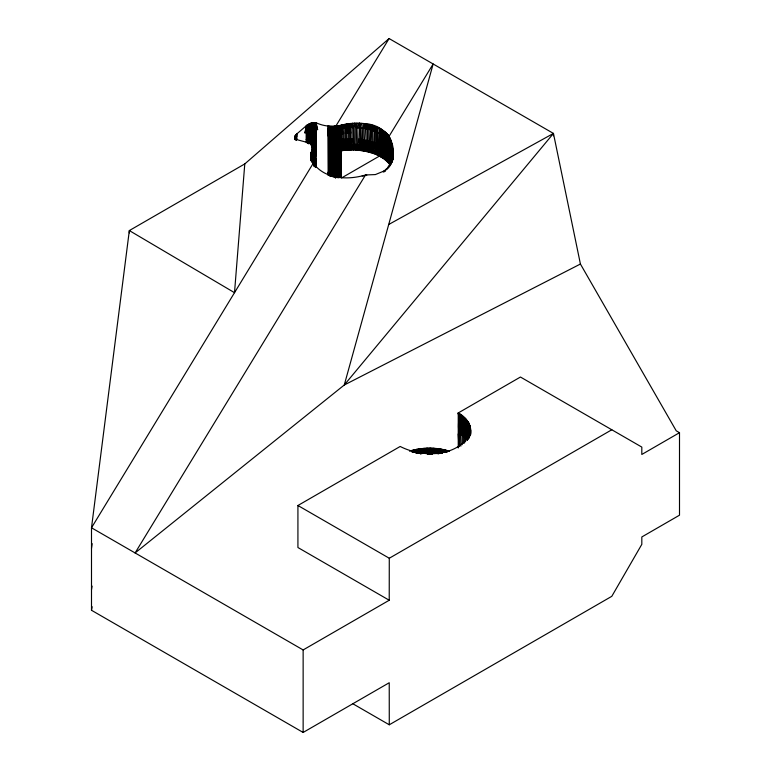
<?xml version="1.0" encoding="UTF-8"?>
<svg xmlns="http://www.w3.org/2000/svg" width="771" height="771" viewBox="0 0 771 771"><rect width="100%" height="100%" fill="white"/><g stroke="black" fill="none" stroke-linecap="round" stroke-linejoin="round"><path stroke-width="1.16" d="M306.665 142.625L307.176 125.018L311.648 122.984L316.177 122.811C323.859 126.309 332.031 127.022 340.117 125.451C348.222 123.341 356.713 122.493 365.03 123.717C381.549 124.314 395.484 138.115 392.931 155.096M310.886 158.103L310.886 156.792L310.925 158.614C309.364 153.381 316.63 144.871 308.506 142.789L296.816 139.628C293.674 139.05 294.724 135.147 296.816 133.923L307.176 125.018L307.716 126.299L306.925 126.878L306.174 131.263L306.174 142.182M307.947 142.905L309.499 133.325L310.193 132.998L310.915 129.499L310.915 123.196L310.906 144.707L315.657 122.695L317.633 129.779L316.177 122.811L315.715 167.076L316.177 125.548L315.108 126.116C314.529 122.416 309.769 125.153 307.716 126.299M312.39 162.055L312.4 148.87L312.39 157.323L312.4 150.981L312.4 153.092M312.544 162.565L312.631 147.724M312.66 163.693L312.66 147.184L312.544 156.648L312.64 148.967L311.879 144.852L312.024 147.059L312.149 145.266M312.66 151.28L312.66 149.227M328.725 175.451L328.725 126.165L327.868 130.26L328.725 137.373L332.686 137.778L332.156 132.072L330.624 126.377L329.651 137.556L327.868 125.972L328.147 175.287M329.178 131.86L328.292 128.873L327.868 134.549L328.725 137.373L328.725 126.165M329.641 175.827L329.651 126.299L329.178 129.046L330.614 137.691L331.636 126.386L332.686 129.191L332.156 129.22L331.636 126.386L331.626 176.443M330.605 176.164L330.624 126.377M329.651 126.299L331.636 137.758L332.156 129.22L332.686 132.053M336.021 152.513L336.696 151.714L342.642 150.567L342.758 147.753L340.763 141.604L341.428 139.108L338.064 127.36L338.748 125.663L338.7 177.609L338.035 177.629L338.064 125.74L337.38 127.417L339.423 134.665M341.322 177.34L341.418 143.763L340.753 144.861L336.021 145.237L336.696 142.009L336.011 140.389L336.696 138.77L336.011 137.961L336.696 135.532L340.098 135.214M389.596 166.652L389.201 136.091L433.157 63.983L344.271 385.008L135.098 552.952L365.502 174.978L375.4 174.574L384.093 170.979L387.601 167.876L390.772 163.009L392.458 157.708L392.94 152.456L392.931 154.952M352.945 703.817L389.278 724.788L611.808 596.311L641.819 544.336L641.819 536.963L679.502 515.192L679.502 432.695L676.234 430.806L580.418 264.029L553.443 133.431L389.095 38.55L244.783 163.915L129.335 230.568L91.498 527.778L303.138 649.943L389.23 600.243L389.278 558.243L611.808 429.765M392.815 159.857L392.815 155.116L392.612 160.117L392.67 156.426M470.532 434.352L470.532 429.746L470.493 434.815C472.315 425.525 466.233 416.986 458.244 412.948L520.454 377.029L641.819 447.093L641.809 454.466L679.502 432.695M553.443 135.821L553.443 133.431L388.709 224.496M307.407 143.464L307.725 124.661L308.284 125.933L306.675 135.677M308.227 143.223L308.284 124.333L308.863 125.606L307.157 135.127M307.677 141.43L309.508 130.068L309.518 123.726L309.47 143.502L310.173 143.175L310.202 123.447L310.193 129.75L308.853 130.424L307.137 142.018L306.685 125.374L304.998 132.92L306.174 131.263L306.675 132.226L306.174 128.526M341.293 143.358L341.418 141.44L342.758 139.349L342.112 147.839L342.642 150.567L343.914 150.403L344.039 128.005L342.738 124.835L340.782 131.831L342.758 133.759L342.112 128.246L340.117 125.451L340.021 177.513L337.37 164.666L336.031 164.637L336.705 162.074L337.37 163.645M340.676 177.436L340.792 125.316M341.428 139.108L341.466 125.153L342.758 128.159L342.758 147.753L352.039 147.155L353.629 149.979C366.601 150.499 381.009 153.776 389.596 164.29L388.401 135.07L388.092 161.226L388.729 163.192L389.268 162.604L386.772 159.905L385.596 132.217L384.845 135.359L385.539 160.079L384.845 158.267L383.38 130.482C381.924 139.917 383.486 149.902 384.469 159.231L384.845 158.267L383.312 157.149L383.38 130.482M341.341 139.435L342.112 145.035L342.758 144.948L343.914 150.403L353.629 149.979L353.378 127.581L354.833 123.215L354.718 144.408L355.431 150.046L356.106 144.485L356.106 127.687L356.915 123.177L357.426 144.572L358.756 147.483L367.719 148.986L375.496 151.463L375.053 154.094L374.947 131.658L376.103 126.589L376.315 154.614L377.086 152.147L377.086 132.554L377.771 127.302L378.098 152.61L378.706 155.713L379.38 128.073L380.055 134.029L379.833 156.291L378.098 144.216L377.539 155.154L378.098 152.61L377.086 143.753L376.315 154.614L374.947 142.847M382.117 156.368L382.724 156.754L382.156 157.641L382.185 129.682L381.52 136.901L383.341 158.421L383.833 157.506M311.985 157.236L312.197 162.267L311.85 150.355L311.802 161.226M392.921 155.8L392.94 152.456M312.515 148.196L312.621 146.683L312.631 156.012L312.602 152.147M370.253 149.661L371.024 152.697L371.477 130.434L370.706 124.69L370.253 149.661L369.617 152.282L368.904 124.41L367.719 129.403L368.172 151.906L369.001 149.314L369.001 140.92L368.172 151.906M391.996 162.18L392.304 158.421L392.179 159.761M311.079 159.645L311.195 158.739L311.311 160.657L311.002 157.776M381.52 136.901L380.913 142.009L382.117 144.909L389.634 151.627L392.757 158.681L392.786 149.352L392.882 159.732M463.381 443.286L463.381 421.38L462.205 415.54L462.147 444.713M383.833 134.597L384.517 131.33L384.469 159.231M392.853 155.067L392.902 150.914L392.882 155.366M311.099 154.508L311.002 153.689L310.858 157.592L311.195 152.61L311.282 160.802M414.143 451.96L414.461 449.83L413.208 450.129L413.179 452.191L414.625 451.854L414.461 449.83C425.997 447.276 438.236 447.643 449.522 451.199M469.761 436.396L470.493 430.893M390.309 165.514L390.646 139.792L390.916 153.593L391.167 141.401L390.916 164.165M311.59 160.339L311.474 151.511L311.205 160.869M392.535 159.992L392.343 146.191L392.246 160.127M415.656 453.049L415.723 449.551L416.562 453.406M470.32 434.227L470.32 427.452L470.223 434.777M419.501 452.914L419.549 448.886L418.518 453.069M434.237 453.338L434.767 448.375L434.43 453.358M391.88 162.633L392.025 144.601L392.94 153.15M468.903 437.938L469.26 424.002L469.539 434.459M294.744 138.915L294.782 137.797M390.193 165.64L390.251 164.059L390.502 165.158M391.437 162.806L391.629 143.001L391.437 154.576L391.186 146.442M469.934 434.613L470.069 426.296L470.223 431.837M311.677 161.129L311.802 157.698L311.629 158.171M391.601 162.392L392.005 159.616M359.305 123.158L357.426 127.784L360.067 128.044L361.03 123.312L361.368 147.791L360.577 150.499L360.067 128.044L359.305 123.158L358.756 147.483L357.224 150.162L357.426 144.572L353.378 144.37L352.039 147.155L351.836 149.959L350.699 144.37L344.704 144.726L345.206 150.268L346.034 147.396L345.379 139.059L344.704 144.726L345.206 150.268M469.047 428.425L468.71 422.865L468.199 439.113L468.055 421.737L468.026 439.123M312.4 148.87L311.985 153.564M469.539 429.563L469.712 425.149L469.934 430.7M433.263 453.281L433.35 448.288L434.719 450.437L434.998 453.396M467.746 426.17L467.303 420.638L467.361 440.318L467.746 431.076M390.618 145.449L390.309 152.591L389.962 137.942L389.634 140.168M312.679 164.127L312.766 162.276L311.474 159.664M466.947 429.967L466.513 439.219L459.449 433.254C457.242 426.604 459.68 419.732 458.244 412.948L459.449 418.557L459.449 446.313M389.268 158.787L389.981 144.466M360.577 150.499L360.067 139.233L359.016 150.326L358.756 147.483M311.629 154.508L311.85 150.355M389.268 143.512L388.729 163.192L389.201 136.091L389.634 151.627M466.947 425.072L466.455 419.559L465.559 441.744M312.265 147.483L312.361 145.709L312.64 151.01M388.497 142.587L387.755 162.122L388.092 161.226M423.443 453.444L423.558 448.433L424.426 450.428L424.426 453.367M464.489 417.477L464.518 437.099L463.959 426.787L464.489 417.477L465.048 422.922L464.518 443.103M388.092 138.308L387.534 134.087L386.772 156.089M463.959 426.787L463.381 436.078L462.205 415.54M387.534 134.087L387.225 160.339L386.695 161.081L386.599 133.132L385.837 155.25M312.621 148.707L312.525 150.22L311.657 132.593L313.826 132.67M385.837 139.975L384.845 154.451M462.773 425.785L462.147 435.095L460.942 414.634L460.152 419L460.836 446.168M345.379 144.659L346.507 150.162L346.699 124.96L347.278 123.948L348.029 124.873L349.359 133.21L350.612 123.447L350.497 149.969L349.359 144.399M384.845 158.267L386.31 159.481L385.539 160.079L385.596 132.217L386.31 136.573L385.837 136.159M383.833 138.414L382.724 152.928M384.845 139.175L383.833 153.689M386.695 161.081L386.772 159.905M461.501 424.821L460.836 434.15L460.942 414.634L462.147 420.397L461.501 419.925M346.699 144.543L347.827 150.075L348.386 123.784L349.359 127.61L350.034 127.591L350.699 133.171M348.029 144.456L349.157 150.008L349.504 123.639L350.699 127.572M391.07 164.184L391.244 161.91M431.384 454.186L431.943 448.221L433.263 450.341L434.237 450.409M458.726 446.968L460.152 423.896M362.669 128.4L363.045 123.476L363.951 128.612L363.681 150.962L361.368 139.397L360.722 144.909L362.139 150.711L362.669 128.4L361.368 128.208M244.783 163.915L234.509 292.681L129.335 230.568L129.335 232.938M328.379 175.287L328.725 170.969L327.868 173.138M382.156 157.641L381.52 152.176L382.724 137.662M446.997 452.51L445.725 450.119L445.166 452.037L444.414 449.801L444.241 451.825L442.4 451.449L441.725 449.262L441.475 453.242M294.888 139.599L295.071 136.091L295.071 139.204L296.816 136.506L296.816 133.923L296.816 139.088L296.363 137.797M330.219 176.029L330.614 171.634L329.641 171.326L330.017 175.971M378.706 155.713L379.081 144.697L379.833 156.291M379.573 150.557L380.055 145.218L380.913 149.449L380.913 156.889L381.52 155.993M331.212 176.337L331.626 171.894L330.614 171.634L331.01 176.28M315.117 133.19L312.804 148.311L314.529 149.082L315.156 151.444L312.833 161.64L313.026 163.683M314.173 166.459L314.346 164.618L312.766 162.276M441.754 453.29L441.725 449.262L442.862 451.536L443.084 449.522L443.325 451.633M308.853 130.424L309.518 125.287M313.392 164.801L314.558 158.508L313.893 158.122L313.537 154.142L313.498 139.522L315.117 129.634M333.342 176.79L333.785 172.251L332.686 172.097L333.12 176.761M334.45 176.935L334.903 172.357L333.785 172.251L334.228 176.916M416.851 453.358L416.976 449.31L417.535 453.232M417.834 453.184L418.258 449.088L418.518 451.102L416.07 451.546L415.723 449.551M428.416 454.177L429.119 448.182L430.285 450.254L430.285 454.167M310.193 132.998L311.657 132.593L310.173 139.705L310.54 144.803L314.462 124.285L315.917 124.574M366.485 140.303L367.719 148.986L366.697 151.559L366.986 124.025L367.719 129.403M419.8 452.876L420.87 448.712L421.968 450.65L422.257 453.55M420.687 453.733L420.87 448.712L421.477 453.637M421.67 453.618L422.209 448.558L423.443 450.505L424.917 450.389L424.937 448.327L426.19 453.261M423.636 453.425L423.558 448.433M424.619 453.348L424.917 450.389L425.207 453.309M425.602 453.29L426.315 448.25L427.356 450.274L427.356 454.196M427.452 454.196L427.712 448.202L427.356 450.274L428.223 454.177L427.712 448.202M433.456 453.3L433.35 448.288M375.496 148.668L376.036 143.29L377.539 155.154M436.849 453.57L437.581 448.645L438.612 450.842L438.612 453.782M438.805 453.801L438.978 448.828L438.612 450.842L441.937 451.363L442.12 453.358M439.875 452.972L440.357 449.03L441.475 451.276M430.382 454.167L430.526 448.192L430.285 450.254L433.263 450.341M368.904 124.41L370.253 130.068L371.477 130.434L372.605 125.365L372.672 142.018L373.752 153.602L374.378 125.943L374.947 131.658M373.251 147.82L373.829 142.423M465.048 422.922L465.52 418.499L466.05 423.983M373.251 150.615L372.412 153.13L372.672 142.018L372.412 153.13L371.477 150.027M315.667 126.299L314.462 122.599L314.481 129.412L313.816 129.268L313.113 122.695L313.498 139.522L312.428 146.423L313.845 139.638L315.137 140.389L314.52 145.391L311.282 144.64L310.915 132.757L312.39 124.391L311.648 122.984L310.915 126.319L306.424 129.046M342.642 150.567L344.039 139.194L344.704 144.726M371.024 152.697L371.477 141.633L372.075 147.415M369.637 146.683L370.253 141.266L370.87 147.039M350.699 124.777L352.039 127.562L353.378 127.581L352.733 123.331L350.699 124.777L345.379 125.066L344.454 124.459L344.039 128.005L346.034 127.813L346.179 124.131L346.699 124.96L348.029 133.267L348.694 124.844L349.504 123.639M345.379 133.46L346.034 127.813L345.379 125.066L346.179 124.131M365.223 140.043L365.194 151.241C363.661 142.201 366.36 132.901 365.03 123.717L366.485 129.114M294.744 137.402L294.782 138.481L295.303 135.648L295.303 138.828M347.278 123.948L346.699 133.354L346.034 127.813M295.071 139.204L295.601 135.214L295.601 138.462L296.353 134.347L296.363 140.168M350.497 149.969L351.374 147.155L352.039 138.761M312.544 150.364L312.631 149.786M435.923 453.473L436.174 448.5L436.656 453.55M91.498 548.403L92.154 543.642M307.147 138.558L309.518 123.726M349.967 143.888L350.699 138.77L352.039 147.155L352.039 127.562L352.733 123.331M389.037 166.044L388.796 167.49L388.343 166.979L387.167 169.234L386.801 168.714L384.266 171.692L384.093 170.979L384.796 171.287M367.102 148.842L366.485 145.902L368.365 146.345L367.719 140.592L366.697 151.559L365.223 148.437L363.951 139.802L363.314 145.295L363.681 150.962L364.587 148.321L363.951 145.401L358.756 144.688L359.411 147.56M308.371 143.396L309.489 136.65M315.705 163.279L315.715 167.076L315.194 166.671L316.177 158.498M91.498 589.651L92.077 586.095M335.472 178.188L334.903 172.357L336.705 174.371L337.37 177.629L337.38 125.798L336.002 128.256L334.884 137.633L333.776 137.73L334.874 126.059L336.011 135.532L334.884 137.633L334.325 131.918L335.443 131.754L336.686 129.065L336.002 128.256L336.686 125.827M304.998 132.92L306.174 125.798M316.177 142.018L314.529 149.082M313.913 165.967L314.578 166.285L315.185 162.806M341.389 154.508L340.069 154.73L336.696 138.77L340.763 138.346L342.112 128.246L342.758 128.159L342.738 124.835M389.278 724.788L389.23 682.74L303.138 732.45L91.498 610.275L92.144 606.719M314.24 164.165L314.568 162.373M420.484 453.762L420.87 448.712M314.192 145.199L312.814 152.022L314.539 152.812L315.166 155.193L314.558 158.508L313.797 122.628L313.122 125.914L310.915 126.319M311.282 135.985L310.183 136.322L308.814 143.917L308.872 124.025L309.508 130.068M295.303 138.356L295.948 134.78L295.958 140.486M314.51 139.965L315.127 136.775M315.166 155.193L313.884 154.296L314.539 150.943L312.804 150.152L314.51 141.758L310.906 141.199L310.54 143.04L312.795 142.886L315.146 144.042M353.629 149.979L354.718 144.408M295.958 138.125L296.363 136.072L295.071 137.643M314.211 150.731L312.824 157.727M416.562 451.449L416.976 449.31M309.508 126.868L310.202 123.447M313.122 125.914L313.807 125.914L313.797 122.628M310.202 124.998L310.193 129.75L313.816 129.268M313.797 124.266L310.906 141.199L310.173 139.705L312.785 139.358M336.04 174.342L336.705 171.133L336.04 169.495L336.705 167.905L336.04 167.066L336.705 164.666L339.365 177.571L339.442 125.567L338.748 127.292L340.107 131.957L336.686 132.294L336.011 133.113L333.766 126.222L333.785 176.858M311.282 144.64L312.785 137.624L313.836 136.12L311.657 132.593M336.021 150.644L336.696 151.714L336.031 154.942L340.069 154.73M310.906 139.474L311.657 135.927L314.501 136.4M336.416 128.738L336.002 125.837L389.095 38.55M336.686 132.294L336.011 135.532L336.696 135.532L340.069 151.482L340.743 149.747L336.002 130.684M310.202 126.569L310.915 123.196M310.915 124.748L310.915 129.499M312.043 144.591L313.498 139.522M313.122 124.295L312.39 122.82L312.804 146.48L314.183 139.782L313.836 136.12M310.183 136.322L310.906 137.768L313.151 137.681L311.657 144.601L311.648 122.984L312.775 132.525L312.448 161.563M311.648 124.545L311.648 129.326M363.951 128.612L365.03 123.717M311.648 126.126L312.024 124.459M412.234 452.442L411.965 450.447L413.208 450.129L412.707 452.317L411.965 450.447L409.517 451.18M424.426 450.428L424.937 448.327L425.409 453.3M340.743 149.747L341.38 150.702L342.112 147.839L336.696 148.485L336.021 147.666L336.696 145.247L339.394 156.879M316.177 150.258L316.177 155.752M343.914 150.403L344.704 147.521L344.039 144.794L343.403 144.871L342.758 139.349M342.112 125.451L340.792 128.574L336.686 129.065L336.705 177.609L336.04 176.771L336.705 174.371L340.03 174.256L336.031 157.361L336.696 156.253L337.37 157.621M346.507 150.162L348.029 138.867L349.359 147.203M347.827 150.075L349.359 138.809L350.699 147.165M315.686 140.881L316.177 139.281M349.157 150.008L350.034 144.379M431.278 454.186L431.943 448.221L432.28 454.215M314.568 160.879L315.175 158.98M417.535 451.276L418.258 449.088M384.093 170.979L383.727 172.078L383.091 171.634M414.461 449.83L413.661 452.076L413.208 450.129M340.117 128.709L341.466 125.153M469.79 434.352C456.673 457.656 421.592 457.589 400.197 446.457L297.924 505.506L297.924 547.526L389.23 600.243M340.078 148.225L340.743 146.49L336.686 129.065M359.016 150.326L360.067 147.627L358.756 139.088M338.064 127.36L339.433 127.196L340.117 125.451M339.433 128.824L340.792 126.945M439.586 452.934L440.357 449.03L440.559 453.078M314.529 148.08L312.824 155.809L313.893 158.122L313.199 157.833L312.833 159.674L313.903 162.006L313.209 161.746M336.021 150.085L336.696 148.485L339.385 160.021M340.763 138.346L341.437 136.785M385.307 170.883L385.953 169.524M436.174 448.5L435.191 450.476L435.191 453.415M336.031 159.038L336.696 158.19L340.724 157.891L340.059 156.041M553.443 133.431L344.271 385.008L580.418 264.029M336.031 162.218L336.705 161.428L340.715 161.149L339.394 158.065M336.04 171.914L336.705 171.133L340.03 171.008L337.37 158.19M336.002 128.256L335.443 128.853L336.002 125.837L336.04 176.771M382.117 144.909L380.913 145.729L381.52 152.176M306.174 139.455L306.665 139.146M341.505 177.976L380.036 155.732M366.794 175.084L365.936 175.576L365.502 174.978C348.521 180.096 326.355 179.489 314.346 164.618M340.059 157.988L336.696 142.009L341.418 141.44M340.734 151.376L341.389 151.241M339.433 127.196L340.117 127.08M418.518 451.102L419.501 450.958M419.549 448.886L420.484 450.823M338.7 177.609L336.705 167.905L340.695 167.664L339.385 161.322M337.37 164.666L340.705 164.406L340.05 161.245M423.443 450.505L420.976 450.756L421.274 453.666M347.364 127.707L346.699 127.755L346.034 125.008M425.409 450.36L426.382 450.312L426.315 448.25M348.694 127.639L348.029 127.668L347.364 124.912M337.38 127.417L336.686 127.446L340.088 140.38M332.156 132.072L331.636 132.072L331.125 129.22M351.374 144.36L352.039 144.36M331.125 132.063L330.133 129.162M313.807 125.914L314.472 125.981M435.923 450.534L435.191 450.476L434.767 448.375M437.629 450.717L436.656 450.611L437.581 448.645L437.629 453.656M329.178 129.046L330.123 131.986M363.951 145.401L364.587 145.517M312.804 146.48L315.156 147.724L314.529 146.211L312.814 153.901L313.884 154.296M375.496 151.463L379.573 153.352M315.686 144.562L316.177 144.765M378.59 150.056L376.036 148.89L376.566 151.916M378.098 133.026L379.081 133.508M297.924 505.506L389.278 558.243M458.726 418.123L459.449 418.557L459.622 413.767L460.152 419M362.148 175.933L364.211 175.913M385.346 135.754L384.517 131.33M314.539 150.943L315.156 151.444M462.773 420.889L463.381 421.38L463.39 416.494L463.959 421.891M386.772 136.997L387.225 137.431L386.599 133.132M306.925 126.878L307.716 127.938M391.167 141.401L391.437 143.127L390.309 141.141L389.962 137.942M340.792 128.574L341.457 129.807M336.031 159.79L336.705 161.428M339.423 135.32L340.098 137.171M430.526 448.192L431.278 450.264M339.385 163.23L336.696 151.714M340.088 141.719L340.753 143.734M340.743 146.49L341.235 148.022M387.225 160.339L387.755 162.122M354.833 123.215L356.106 127.687M438.978 448.828L439.586 450.977M344.454 124.459L345.379 127.87M381.52 133.084L380.913 128.747L380.055 134.029L380.913 130.839L380.913 156.889L380.055 150.817M392.535 150.008L392.4 149.487L392.246 156.609L392.073 148.456M340.743 148.119L341.38 150.702M349.359 124.815L350.034 127.591M348.029 147.261L346.699 139.426L346.034 144.601L346.699 147.348M343.403 144.871L344.039 147.589M360.067 144.832L360.722 147.704M361.368 144.996L362.139 150.711M362.669 145.189L363.314 148.09M363.951 148.196L362.669 139.59L362.023 147.887M367.719 146.191L368.365 149.15M340.927 162.305L341.36 164.3M340.098 138.462L340.763 141.604M372.605 125.365L373.829 131.234M339.385 164.57L340.04 167.75M369.001 149.314L369.617 152.282M338.035 177.629L336.705 171.133M334.325 129.036L334.884 131.841M356.106 144.485L357.224 150.162M340.965 171.943L341.331 174.082M377.086 149.343L377.597 152.379M446.081 452.269L445.725 450.119L444.703 451.931L444.414 449.801M376.103 126.589L377.086 132.554M378.098 149.815L378.59 152.851M315.098 122.628L315.387 124.42M314.905 165.37L315.127 166.989M382.185 129.682L382.724 133.836M422.209 448.558L422.46 453.531M388.401 135.07L388.892 139.223M390.646 139.792L390.916 142.134M431.779 450.283L432.174 454.215M430.787 450.254L431.182 454.186M423.934 450.466L424.233 453.377M419.993 450.89L420.291 453.791M418.027 451.189L418.229 453.117M417.053 451.363L417.246 453.281M440.068 451.045L440.26 453.04M439.094 450.9L439.297 452.895M437.138 450.659L437.436 453.637M433.755 450.37L434.044 453.329M429.177 454.167L428.319 450.254L429.119 448.182L429.245 453.984M380.055 145.218L380.488 151.058M388.343 166.979L388.411 167.943M468.055 421.737L468.45 427.288M458.726 423.019L459.449 433.254M313.469 164.724L313.354 163.076L91.498 527.778L91.498 610.275M458.244 433.957L458.726 442.612M386.772 140.814L387.668 156.956M311.195 158.739L311.311 160.657M387.668 141.681L388.497 157.862M465.048 427.818L465.559 438.14L465.52 418.499M392.603 147.781L392.757 151.049M466.05 428.878L466.513 439.219L466.455 419.559M312.361 147.714L312.448 149.969M311.33 157.313L311.436 160.628M468.45 432.194L468.623 437.947M312.544 148.273L312.602 150.066M391.668 147.444L391.88 155.588M469.047 433.321L469.163 437.928M383.312 157.149L383.341 158.421M310.886 156.792L310.925 158.614M470.32 427.452L470.416 434.921M311.099 158.325L311.137 160.705M392.902 150.914L392.921 152.619M392.651 150.528L392.757 158.681M311.002 153.689L311.012 158.46M311.195 152.61L311.205 153.998M310.886 154.749L310.858 158.469M469.26 424.002L469.288 435.576M468.71 422.865L468.749 437.918M467.303 420.638L467.361 440.318M315.108 126.116L315.194 166.671M314.462 122.599L314.578 166.285M313.855 143.213L313.913 164.975M313.151 137.681L313.209 163.731M310.838 155.781L310.848 157.072M470.069 426.296L470.079 434.391M469.712 425.149L469.732 435.567M334.874 126.059L334.903 176.983M312.525 160.204L312.361 153.795L312.371 158.518M312.149 153.333L312.149 156.87M294.888 138.057L294.888 136.525L294.782 138.481M470.358 432.049L470.358 434.352M458.244 412.948L458.244 447.961M442.4 451.449L442.4 453.406M426.382 450.312L426.382 453.252M345.379 125.066L345.379 147.454M332.686 126.338L332.686 176.675M312.621 146.683L312.621 161.949M312.197 149.439L312.197 162.267M311.474 151.511L311.474 160.599M303.138 649.943L303.138 732.45"/></g></svg>
